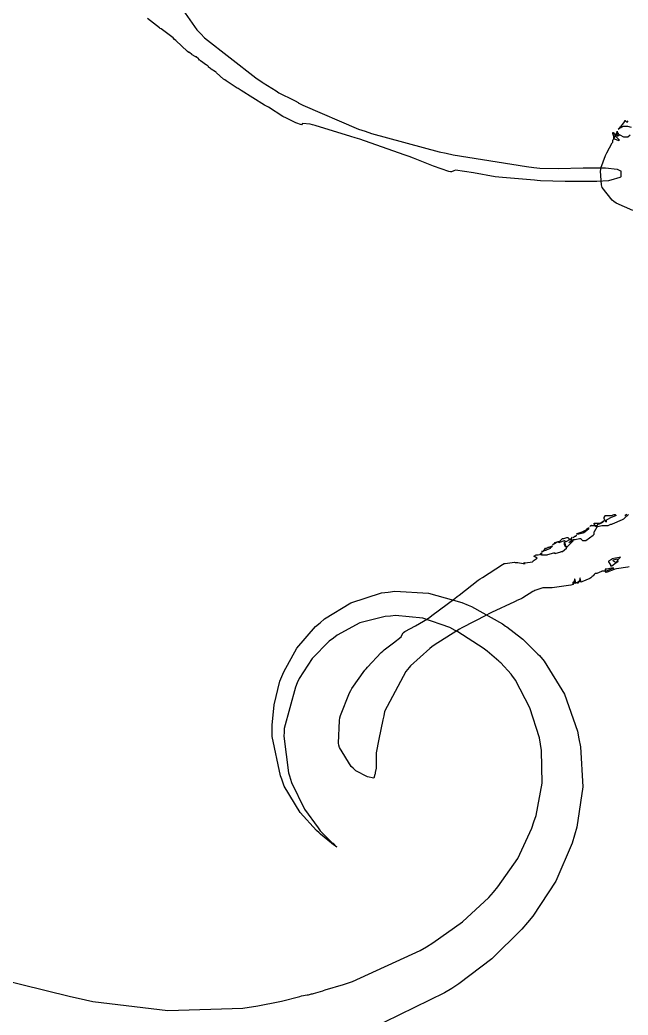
# Model space of a CAD drawing. Extents: x 51 to 306, y 22 to 311.
# Drawn here: x 241.75 to 261.34, y 163.85 to 195.93 of the extents above; entities that cross this region are included whole.
import ezdxf

# ---------------------------------------------------------------- set-up
doc = ezdxf.new("R2010")
doc.units = 0
doc.header["$MEASUREMENT"] = 0

msp = doc.modelspace()

# ---------------------------------------------------------------- linework, layer by layer
at = {"color": 7}
for points in [[(246.546, 196.904), (247.456, 195.607), (247.58, 195.475), (247.702, 195.343), (249.352, 194.054), (249.554, 193.922), (249.589, 193.895), (250.005, 193.64), (250.049, 193.605), (250.093, 193.579), (250.569, 193.34), (250.613, 193.322), (250.621, 193.314), (250.709, 193.262), (250.719, 193.252), (250.868, 193.173), (252.659, 192.406), (252.871, 192.334), (253.074, 192.264), (255.251, 191.673), (255.481, 191.629), (255.71, 191.576), (258.065, 191.197), (258.304, 191.17), (258.495, 191.149), (259.081, 191.14), (259.895, 191.157), (260.61, 191.156), (260.985, 191.117), (261.092, 191.065), (261.1, 191.057), (261.108, 190.862), (261.092, 190.853), (261.074, 190.845), (260.783, 190.756), (260.739, 190.747), (260.703, 190.738), (260.332, 190.712), (260.21, 190.712), (260.059, 190.712), (259.72, 190.712), (259.608, 190.712), (259.308, 190.712), (258.514, 190.738), (258.41, 190.747), (258.322, 190.756), (257.289, 190.845), (257.175, 190.853), (257.059, 190.862), (256.358, 190.999), (255.78, 191.083), (255.728, 191.065), (255.728, 191.065), (255.65, 191.029), (255.623, 191.029), (255.561, 191.039), (255.071, 191.211), (254.423, 191.47), (254.283, 191.522), (254.132, 191.576), (252.694, 192.079), (252.553, 192.123), (252.411, 192.168), (251.266, 192.52), (251.178, 192.546), (251.099, 192.568), (250.855, 192.586), (250.825, 192.546), (250.825, 192.546), (250.825, 192.546), (250.639, 192.609), (250.613, 192.617), (250.595, 192.626), (250.294, 192.776), (250.26, 192.793), (250.224, 192.811), (249.757, 193.111), (249.696, 193.146), (249.634, 193.182), (248.875, 193.649), (248.779, 193.711), (248.751, 193.729), (248.39, 193.966), (248.356, 193.992), (248.311, 194.02), (248.081, 194.222), (248.073, 194.24), (248.055, 194.25), (247.913, 194.336), (247.897, 194.345), (247.887, 194.354), (247.826, 194.401), (247.826, 194.417), (247.826, 194.426), (247.79, 194.451), (247.79, 194.451), (247.764, 194.469), (247.57, 194.611), (247.544, 194.627), (247.534, 194.627), (247.51, 194.663), (247.51, 194.663), (247.5, 194.673), (247.427, 194.733), (247.403, 194.733), (247.394, 194.743), (247.305, 194.795), (247.297, 194.804), (247.288, 194.813), (247.215, 194.874), (247.191, 194.874), (247.155, 194.902), (246.776, 195.264), (246.732, 195.298), (246.688, 195.343), (246.301, 195.633), (246.275, 195.651), (246.247, 195.669), (245.86, 195.969)], [(261.444, 192.453), (261.328, 192.486), (261.178, 192.486), (261.162, 192.476), (261.144, 192.476), (261.092, 192.44), (261.092, 192.44), (261.092, 192.469), (261.162, 192.552), (261.232, 192.654), (261.232, 192.687), (261.24, 192.679), (261.293, 192.626), (261.302, 192.617), (261.311, 192.626), (261.338, 192.672)], [(261.487, 189.778), (260.949, 190.016), (260.879, 190.077), (260.826, 190.113), (260.508, 190.526), (260.49, 190.57), (260.481, 190.614), (260.446, 191.055), (260.456, 191.099), (260.464, 191.143), (260.615, 191.56), (260.633, 191.594), (260.649, 191.638), (260.826, 191.965), (260.843, 191.981), (260.843, 192.017), (260.843, 192.052), (260.852, 192.061), (260.879, 192.108), (260.879, 192.123), (260.887, 192.097), (261.04, 192.036), (261.056, 192.052), (261.038, 192.07), (260.931, 192.177), (260.915, 192.194), (260.949, 192.228), (260.949, 192.228), (260.975, 192.203), (260.985, 192.194), (261.002, 192.194), (261.046, 192.22), (261.056, 192.228), (261.072, 192.22), (261.192, 192.158), (261.232, 192.158), (261.249, 192.158), (261.288, 192.158), (261.302, 192.158), (261.328, 192.158), (261.399, 192.22)], [(261.372, 178.293), (261.328, 178.285), (260.959, 178.233), (260.915, 178.223), (260.887, 178.215), (260.659, 178.127), (260.633, 178.117), (260.633, 178.117), (260.605, 178.145), (260.597, 178.153), (260.623, 178.162), (260.852, 178.251), (260.879, 178.259), (260.808, 178.259), (260.649, 178.223), (260.597, 178.223), (260.597, 178.206), (260.597, 178.167), (260.597, 178.153), (260.587, 178.162), (260.499, 178.162), (260.49, 178.153), (260.481, 178.145), (260.329, 178.083), (260.28, 178.083), (260.244, 178.047), (260.21, 178.012), (260.21, 178.012), (260.174, 177.986), (260.174, 177.976), (260.138, 177.94), (260.102, 177.924), (259.847, 177.818), (259.821, 177.8), (259.821, 177.836), (259.793, 177.932), (259.785, 177.94), (259.785, 177.906), (259.759, 177.81), (259.751, 177.8), (259.723, 177.8), (259.653, 177.774), (259.644, 177.764), (259.653, 177.782), (259.626, 177.898), (259.608, 177.906), (259.608, 177.862), (259.574, 177.763), (259.574, 177.73), (259.494, 177.704), (258.892, 177.624), (258.692, 177.624), (258.594, 177.624), (258.338, 177.535), (258.304, 177.517), (258.268, 177.501), (257.943, 177.298), (257.917, 177.271), (257.899, 177.263), (257.756, 177.21), (257.74, 177.201), (257.678, 177.166), (256.937, 176.822), (256.858, 176.778), (256.778, 176.743), (255.983, 176.327), (255.904, 176.283), (255.825, 176.239), (255.093, 175.773), (255.022, 175.719), (254.952, 175.667), (254.335, 175.11), (254.283, 175.048), (254.176, 174.926), (253.497, 173.629), (253.471, 173.496), (253.443, 173.364), (253.307, 172.747), (253.224, 172.304), (253.224, 172.156), (253.224, 172.121), (253.224, 172.043), (253.224, 172.015), (253.224, 171.981), (253.224, 171.901), (253.224, 171.873), (253.224, 171.812), (253.188, 171.673), (253.188, 171.626), (253.179, 171.6), (253.154, 171.486), (253.154, 171.486), (253.154, 171.486), (252.95, 171.526), (252.571, 171.724), (252.483, 171.803), (252.421, 171.856), (252.042, 172.474), (252.024, 172.544), (252.014, 172.615), (252.042, 173.348), (252.06, 173.426), (252.076, 173.506), (252.368, 174.238), (252.413, 174.308), (252.447, 174.378), (252.862, 174.961), (252.906, 175.014), (252.95, 175.067), (253.391, 175.533), (253.435, 175.577), (253.479, 175.621), (253.788, 175.852), (254.026, 176.046), (254.036, 176.072), (254.036, 176.072), (254.096, 176.168), (254.106, 176.177), (254.15, 176.213), (254.489, 176.398), (254.881, 176.619), (254.952, 176.671), (255.022, 176.725), (255.762, 177.28), (255.834, 177.341), (255.895, 177.385), (256.514, 177.862), (256.576, 177.906), (256.646, 177.95), (257.289, 178.373), (257.351, 178.399), (257.377, 178.409), (257.677, 178.445), (257.704, 178.435), (257.783, 178.435), (257.961, 178.399), (258.021, 178.399), (258.021, 178.399), (257.995, 178.427), (257.987, 178.435), (258.021, 178.427), (258.259, 178.453), (258.269, 178.47), (258.277, 178.488), (258.41, 178.576), (258.41, 178.576), (258.304, 178.646), (258.304, 178.646), (258.382, 178.682), (258.41, 178.682), (258.444, 178.682), (258.532, 178.709), (258.55, 178.718), (258.55, 178.718), (258.55, 178.691), (258.55, 178.682), (258.594, 178.682), (258.694, 178.682), (258.727, 178.682), (258.753, 178.691), (258.947, 178.744), (258.975, 178.752), (258.975, 178.752), (258.975, 178.727), (258.975, 178.718), (258.991, 178.727), (259.167, 178.78), (259.185, 178.788), (259.23, 178.788), (259.352, 178.902), (259.362, 178.929), (259.362, 178.929), (259.362, 178.956), (259.362, 178.965), (259.362, 178.929), (259.362, 178.929), (259.454, 179.022), (259.564, 179.132), (259.574, 179.141), (259.574, 179.175), (259.635, 179.175), (259.774, 179.211), (259.821, 179.211), (259.821, 179.195), (259.873, 179.141), (259.891, 179.141), (259.979, 179.141), (260.208, 179.317), (260.244, 179.352), (260.244, 179.388), (260.244, 179.423), (260.252, 179.441), (260.34, 179.582), (260.35, 179.6), (260.322, 179.609), (260.174, 179.634), (260.174, 179.634), (260.156, 179.634), (260.112, 179.609), (260.103, 179.6), (260.138, 179.634), (260.182, 179.634), (260.281, 179.634), (260.314, 179.634), (260.314, 179.634), (260.314, 179.609), (260.314, 179.6), (260.367, 179.6), (260.487, 179.634), (260.526, 179.634), (260.561, 179.634), (260.639, 179.634), (260.667, 179.634), (260.701, 179.634), (260.781, 179.67), (260.809, 179.67), (260.835, 179.68), (261.16, 179.82), (261.196, 179.846), (261.214, 179.856), (261.355, 179.979)], [(240.973, 165.039), (243.381, 164.448), (243.629, 164.394), (244.104, 164.29), (246.521, 163.993), (248.937, 164.069), (249.414, 164.148), (250.119, 164.288), (250.18, 164.298), (250.763, 164.448), (250.825, 164.465), (251.001, 164.501), (251.045, 164.501), (251.145, 164.535), (251.178, 164.535), (251.204, 164.545), (251.503, 164.633), (251.531, 164.641), (251.583, 164.659), (252.174, 164.837), (252.236, 164.853), (252.465, 164.933), (254.643, 165.93), (254.846, 166.052), (255.049, 166.176), (256.001, 166.856), (256.848, 167.64), (256.999, 167.816), (257.147, 167.984), (257.783, 168.894), (258.241, 169.872), (258.304, 170.075), (258.374, 170.277), (258.568, 171.327), (258.55, 172.376), (258.516, 172.579), (258.48, 172.782), (258.175, 173.757), (257.712, 174.643), (257.598, 174.801), (257.57, 174.837), (257.245, 175.198), (257.211, 175.224), (257.175, 175.26), (256.796, 175.579), (256.752, 175.613), (256.672, 175.675), (255.852, 176.204), (255.764, 176.248), (255.596, 176.337), (254.724, 176.637), (253.85, 176.724), (253.683, 176.706), (253.515, 176.698), (252.699, 176.487), (251.97, 176.098), (251.847, 176), (251.715, 175.904), (251.16, 175.344), (250.745, 174.697), (250.685, 174.555), (250.623, 174.423), (250.268, 173.091), (250.26, 172.967), (250.25, 172.835), (250.401, 171.662), (250.436, 171.556), (250.498, 171.345), (250.917, 170.489), (251.353, 169.88), (251.424, 169.792), (251.468, 169.748), (251.786, 169.422), (251.813, 169.404), (251.839, 169.387), (251.954, 169.263), (251.954, 169.263), (251.954, 169.263), (251.839, 169.351), (251.813, 169.369), (251.786, 169.387), (251.434, 169.678), (251.39, 169.722), (251.302, 169.802), (250.777, 170.375), (250.268, 171.23), (250.19, 171.45), (250.146, 171.556), (249.881, 172.827), (249.873, 172.967), (249.873, 173.189), (249.937, 173.853), (250.128, 174.617), (250.19, 174.765), (250.25, 174.916), (250.675, 175.671), (251.274, 176.372), (251.424, 176.495), (251.565, 176.619), (252.413, 177.134), (253.399, 177.457), (253.611, 177.483), (253.822, 177.509), (254.912, 177.443), (255.983, 177.147), (256.187, 177.058), (256.292, 177.014), (257.289, 176.461), (257.387, 176.389), (257.431, 176.363), (257.907, 176.002), (257.951, 175.966), (257.995, 175.922), (258.436, 175.481), (258.48, 175.437), (258.638, 175.252), (259.286, 174.19), (259.707, 173.003), (259.751, 172.755), (259.803, 172.5), (259.877, 171.203), (259.687, 169.907), (259.608, 169.65), (259.538, 169.395), (259.009, 168.161), (258.269, 167.032), (258.093, 166.828), (257.917, 166.617), (256.955, 165.665), (255.887, 164.853), (255.658, 164.711), (255.428, 164.571), (253.012, 163.388)]]:
    msp.add_lwpolyline(points, dxfattribs=at)
for points in [[(261.02, 192.404), (261.056, 192.44), (261.064, 192.44), (261.092, 192.476), (261.092, 192.476), (261.02, 192.404)], [(260.879, 192.123), (260.879, 192.168), (260.843, 192.267), (260.843, 192.3), (260.852, 192.291), (260.905, 192.238), (260.915, 192.228), (260.915, 192.194), (260.915, 192.177), (260.887, 192.123), (260.879, 192.123)], [(260.949, 192.228), (260.949, 192.228), (260.949, 192.228), (260.949, 192.228), (260.949, 192.246), (260.975, 192.3), (260.985, 192.3), (260.975, 192.3), (260.949, 192.246), (260.949, 192.228)], [(260.985, 192.334), (260.985, 192.3), (260.985, 192.3), (260.985, 192.326), (260.985, 192.334), (260.985, 192.334), (260.985, 192.334), (260.985, 192.334)], [(260.985, 192.3), (260.993, 192.3), (261.02, 192.273), (261.02, 192.264), (261.02, 192.264), (261.02, 192.238), (261.02, 192.228), (261.02, 192.228), (260.993, 192.256), (260.985, 192.264), (260.985, 192.264), (260.985, 192.291), (260.985, 192.3)], [(260.597, 179.953), (260.641, 179.953), (260.74, 179.953), (260.773, 179.953), (260.808, 179.953), (260.887, 179.987), (260.915, 179.987), (260.923, 179.987), (260.949, 179.953), (260.949, 179.953), (260.931, 179.944), (260.79, 179.891), (260.773, 179.881), (260.597, 179.776), (260.597, 179.776), (260.562, 179.855), (260.562, 179.881), (260.57, 179.891), (260.597, 179.937), (260.597, 179.953)], [(261.302, 179.987), (261.293, 179.979), (261.247, 179.953), (261.232, 179.953), (261.249, 179.953), (261.288, 179.987), (261.302, 179.987)], [(260.456, 179.704), (260.456, 179.704), (260.402, 179.67), (260.386, 179.67), (260.368, 179.67), (260.314, 179.6), (260.314, 179.6), (260.296, 179.6), (260.244, 179.678), (260.244, 179.704), (260.296, 179.704), (260.416, 179.704), (260.456, 179.704)], [(260.456, 179.704), (260.456, 179.704), (260.508, 179.74), (260.526, 179.74), (260.562, 179.776), (260.456, 179.704)], [(260.633, 179.776), (260.628, 179.769), (260.633, 179.74), (260.633, 179.74), (260.633, 179.75), (260.605, 179.776), (260.597, 179.776), (260.597, 179.776), (260.623, 179.776), (260.633, 179.776)], [(259.574, 179.247), (259.574, 179.247), (259.626, 179.281), (259.644, 179.281), (259.653, 179.281), (259.68, 179.309), (259.68, 179.317), (259.644, 179.281), (259.635, 179.273), (259.574, 179.247), (259.574, 179.247)], [(259.715, 179.352), (259.68, 179.352), (259.697, 179.37), (259.857, 179.423), (259.857, 179.423), (259.857, 179.423), (259.988, 179.485), (259.997, 179.494), (260.033, 179.528), (260.033, 179.528), (260.067, 179.556), (260.067, 179.564), (260.067, 179.564), (260.067, 179.538), (260.067, 179.528), (260.058, 179.512), (259.908, 179.397), (259.891, 179.388), (259.882, 179.379), (259.756, 179.352), (259.715, 179.352)], [(260.35, 179.6), (260.314, 179.6), (260.314, 179.6), (260.34, 179.6), (260.35, 179.6), (260.35, 179.6), (260.35, 179.6), (260.35, 179.6)], [(259.398, 179.247), (259.432, 179.211), (259.468, 179.175), (259.328, 179.105), (259.328, 179.105), (259.3, 179.132), (259.292, 179.141), (259.274, 179.132), (259.132, 179.08), (259.115, 179.071), (259.115, 179.071), (259.115, 179.097), (259.115, 179.105), (259.079, 179.105), (258.983, 179.044), (258.975, 179.035), (258.957, 179.035), (258.911, 179.009), (258.903, 178.999), (258.903, 178.999), (258.965, 179.062), (258.975, 179.071), (258.983, 179.08), (259.055, 179.105), (259.079, 179.105), (259.114, 179.105), (259.212, 179.203), (259.221, 179.211), (259.266, 179.211), (259.365, 179.247), (259.398, 179.247)], [(259.328, 178.929), (259.328, 178.929), (259.292, 179.009), (259.292, 179.035), (259.292, 179.053), (259.292, 179.105), (259.292, 179.105), (259.328, 178.929)], [(259.538, 179.175), (259.538, 179.159), (259.538, 179.119), (259.538, 179.105), (259.511, 179.105), (259.441, 179.08), (259.432, 179.071), (259.441, 179.08), (259.494, 179.132), (259.504, 179.141), (259.504, 179.141), (259.538, 179.175), (259.538, 179.175)], [(259.468, 179.175), (259.504, 179.211), (259.512, 179.211), (259.538, 179.239), (259.538, 179.247), (259.529, 179.239), (259.504, 179.192), (259.504, 179.175), (259.468, 179.175)], [(258.55, 178.682), (258.516, 178.682), (258.516, 178.718), (258.55, 178.752), (258.55, 178.752), (258.55, 178.7), (258.55, 178.682)], [(258.586, 178.788), (258.586, 178.788), (258.586, 178.788), (258.586, 178.788), (258.586, 178.788), (258.55, 178.788), (258.55, 178.788), (258.55, 178.788), (258.577, 178.788), (258.586, 178.788)], [(258.692, 178.894), (258.709, 178.894), (258.753, 178.92), (258.763, 178.929), (258.797, 178.929), (258.875, 178.965), (258.903, 178.965), (258.869, 178.929), (258.869, 178.929), (258.833, 178.904), (258.833, 178.894), (258.823, 178.886), (258.7, 178.832), (258.692, 178.822), (258.665, 178.822), (258.586, 178.788), (258.586, 178.788), (258.622, 178.822), (258.622, 178.832), (258.647, 178.858), (258.656, 178.858), (258.656, 178.868), (258.682, 178.894), (258.692, 178.894)], [(260.773, 178.329), (260.817, 178.329), (260.949, 178.435), (260.949, 178.435), (260.949, 178.435), (261.01, 178.461), (261.02, 178.47), (261.02, 178.47), (260.993, 178.497), (260.985, 178.506), (260.993, 178.515), (261.082, 178.603), (261.092, 178.612), (261.047, 178.603), (260.817, 178.551), (260.809, 178.542), (260.799, 178.533), (260.711, 178.479), (260.703, 178.47), (260.711, 178.461), (260.773, 178.362), (260.773, 178.329)], [(260.843, 178.506), (260.861, 178.489), (260.949, 178.435), (260.949, 178.435), (260.958, 178.445), (261.01, 178.497), (261.02, 178.506), (261.02, 178.506), (260.993, 178.533), (260.985, 178.542), (260.985, 178.542), (260.861, 178.515), (260.843, 178.506)], [(259.574, 177.73), (259.574, 177.748), (259.574, 177.788), (259.574, 177.8), (259.574, 177.8), (259.635, 177.828), (259.644, 177.836), (259.635, 177.828), (259.574, 177.754), (259.574, 177.73)], [(259.715, 177.764), (259.715, 177.782), (259.751, 177.823), (259.751, 177.836), (259.751, 177.836), (259.803, 177.87), (259.821, 177.87), (259.803, 177.862), (259.723, 177.774), (259.715, 177.764)]]:
    msp.add_lwpolyline(points, close=True, dxfattribs=at)

doc.saveas('drawing.dxf')
